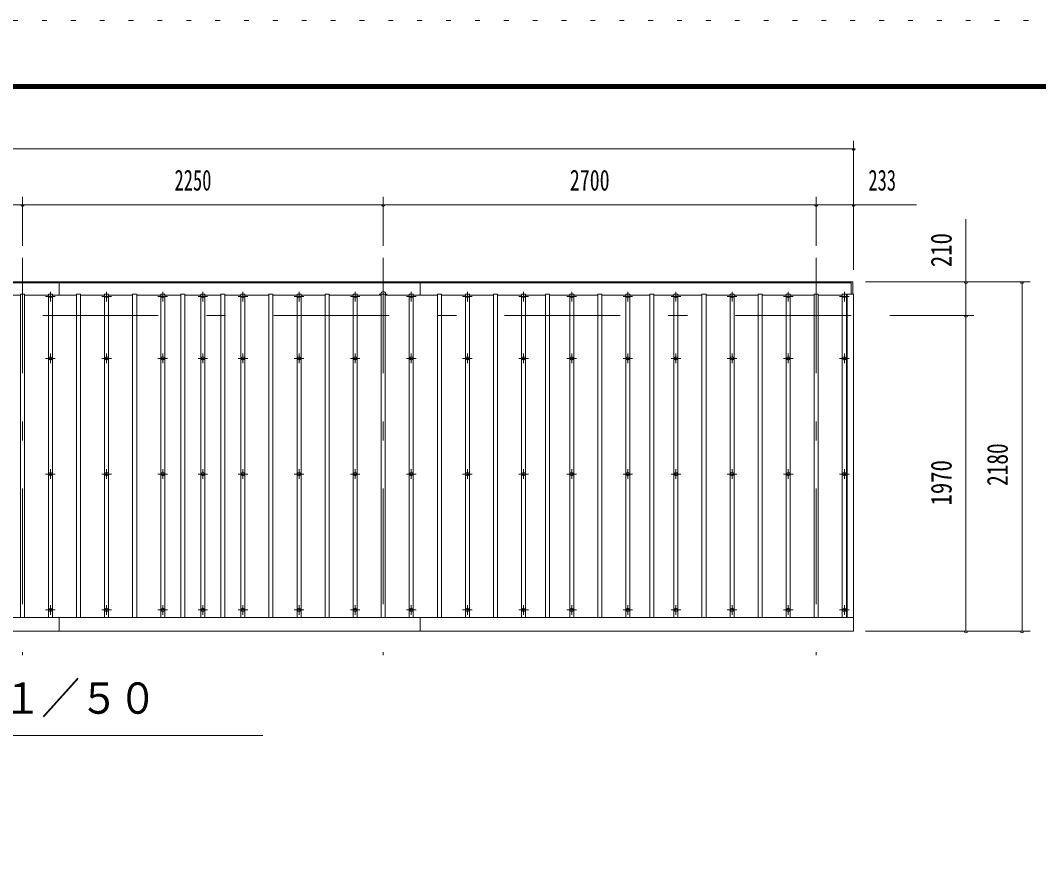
# Model space of a CAD drawing. Units: millimetres, scale not verified. Extents: x -26655 to 26659, y -10500 to 10500.
# Drawn here: x 4024 to 10373, y 5250 to 10500 of the extents above; entities that cross this region are included whole.
import ezdxf
from ezdxf.enums import TextEntityAlignment as Align

# ---------------------------------------------------------------- set-up
doc = ezdxf.new("R2010")
doc.units = ezdxf.units.MM
doc.header["$LTSCALE"] = 60
doc.linetypes.add('USER3', pattern=[24, 12, -5, 2, -5])
doc.linetypes.add('USER4', pattern=[3, 0.5, -2.5])
for name, color, linetype, lineweight in [('0-2_1-05BOLD', 7, 'Continuous', 18), ('0-3_1-25CENTER', 3, 'USER3', 18), ('0-4_1-45THIN', 4, 'Continuous', 18), ('0-5_1-55DIM', 3, 'Continuous', 18), ('0-C_F-F1PAPER', 5, 'Continuous', 18), ('0-D_F-E_J_ADD', 5, 'USER4', 18)]:
    doc.layers.add(name, color=color, linetype=linetype, lineweight=lineweight)
doc.styles.add('ＭＳ ゴシック', font='')
doc.styles.get('ＭＳ ゴシック').set_extended_font_data('MS Gothic')

msp = doc.modelspace()

# ---------------------------------------------------------------- linework, layer by layer
at = {"layer": '0-2_1-05BOLD'}
for p, q in [((-1441.51, 8867.67), (9214.49, 8867.67)), ((-1431.51, 8862.67), (9204.49, 8862.67)), ((4266.49, 8867.67), (4266.49, 8784.63)), ((6516.49, 8867.67), (6516.49, 8784.63)), ((9204.49, 8790.67), (9204.49, 8867.67)), ((9214.49, 8790.67), (9214.49, 8867.67)), ((9219.49, 6687.67), (9219.49, 8790.67)), ((-1446.51, 6773.43), (9219.49, 6773.43)), ((4266.49, 6773.43), (4266.49, 6687.67)), ((6516.49, 6773.43), (6516.49, 6687.67)), ((-1446.51, 6687.67), (9219.49, 6687.67))]:
    msp.add_line(p, q, dxfattribs=at)
msp.add_lwpolyline([(9179.49, 6773.43), (9179.49, 8790.67), (9219.49, 8790.67)], dxfattribs=at)
for centre in [(4211.49, 8390.17), (4561.49, 8390.17), (4911.49, 8390.17), (5161.49, 8390.17), (5411.49, 8390.17), (5761.49, 8390.17), (6111.49, 8390.17), (6461.49, 8390.17), (6811.49, 8390.17), (7161.49, 8390.17), (7461.49, 8390.17), (7811.49, 8390.17), (8111.49, 8390.17), (8461.49, 8390.17), (8811.49, 8390.17), (9161.5, 8390.17), (4211.49, 7668.51), (4561.49, 7668.51), (4911.49, 7668.51), (5161.49, 7668.51), (5411.49, 7668.51), (5761.49, 7668.51), (6111.49, 7668.51), (6461.49, 7668.51), (6811.49, 7668.51), (7161.49, 7668.51), (7461.49, 7668.51), (7811.49, 7668.51), (8111.49, 7668.51), (8461.49, 7668.51), (8811.49, 7668.51), (9161.5, 7668.51), (4211.49, 6820.85), (4561.49, 6820.85), (4911.49, 6820.85), (5161.49, 6820.85), (5411.49, 6820.85), (5761.49, 6820.85), (6111.49, 6820.85), (6461.49, 6820.85), (6811.49, 6820.85), (7161.49, 6820.85), (7461.49, 6820.85), (7811.49, 6820.85), (8111.49, 6820.85), (8461.49, 6820.85), (8811.49, 6820.85), (9161.5, 6820.85)]:
    msp.add_circle(centre, 10, dxfattribs=at)
for centre, radius, start, end in [((4211.49, 8765.7), 14.5, 46.39838, 133.60162), ((4211.49, 8786.71), 14.5, 226.3961, 313.6039), ((4561.49, 8765.7), 14.5, 46.39838, 133.60162), ((4561.49, 8786.71), 14.5, 226.3961, 313.6039), ((4911.49, 8765.7), 14.5, 46.39838, 133.60162), ((4911.49, 8786.71), 14.5, 226.3961, 313.6039), ((5161.49, 8765.7), 14.5, 46.39838, 133.60162), ((5161.49, 8786.71), 14.5, 226.3961, 313.6039), ((5411.49, 8765.7), 14.5, 46.39838, 133.60162), ((5411.49, 8786.71), 14.5, 226.3961, 313.6039), ((5761.49, 8765.7), 14.5, 46.39838, 133.60162), ((5761.49, 8786.71), 14.5, 226.3961, 313.6039), ((6111.49, 8765.7), 14.5, 46.39838, 133.60162), ((6111.49, 8786.71), 14.5, 226.3961, 313.6039), ((6286.49, 8792.15), 15, 326.44154, 213.55197), ((6461.49, 8765.7), 14.5, 46.39838, 133.60162), ((6461.49, 8786.71), 14.5, 226.3961, 313.6039), ((6811.49, 8765.7), 14.5, 46.39838, 133.60162), ((6811.49, 8786.71), 14.5, 226.3961, 313.6039), ((7161.49, 8765.7), 14.5, 46.39838, 133.60162), ((7161.49, 8786.71), 14.5, 226.3961, 313.6039), ((7461.49, 8765.7), 14.5, 46.39838, 133.60162), ((7461.49, 8786.71), 14.5, 226.3961, 313.6039), ((7811.49, 8765.7), 14.5, 46.39838, 133.60162), ((7811.49, 8786.71), 14.5, 226.3961, 313.6039), ((8111.49, 8765.7), 14.5, 46.39838, 133.60162), ((8111.49, 8786.71), 14.5, 226.3961, 313.6039), ((8461.49, 8765.7), 14.5, 46.39838, 133.60162), ((8461.49, 8786.71), 14.5, 226.3961, 313.6039), ((8811.49, 8765.7), 14.5, 46.39838, 133.60162), ((8811.49, 8786.71), 14.5, 226.3961, 313.6039), ((9161.5, 8765.7), 14.5, 46.39838, 133.60162), ((9161.5, 8786.71), 14.5, 226.3961, 313.6039)]:
    msp.add_arc(centre, radius, start, end, dxfattribs=at)
at = {"layer": '0-3_1-25CENTER'}
for p, q in [((4036.49, 9017.67), (4036.49, 6537.67)), ((6286.49, 9017.67), (6286.49, 6537.67)), ((8986.49, 9017.67), (8986.49, 6537.67)), ((4181.49, 8776.2), (4241.49, 8776.2)), ((4211.49, 8806.2), (4211.49, 8746.2)), ((4531.49, 8776.2), (4591.49, 8776.2)), ((4561.49, 8806.2), (4561.49, 8746.2)), ((4881.49, 8776.2), (4941.49, 8776.2)), ((4911.49, 8806.2), (4911.49, 8746.2)), ((5131.49, 8776.2), (5191.49, 8776.2)), ((5161.49, 8806.2), (5161.49, 8746.2)), ((5381.49, 8776.2), (5441.49, 8776.2)), ((5411.49, 8806.2), (5411.49, 8746.2)), ((5731.49, 8776.2), (5791.49, 8776.2)), ((5761.49, 8806.2), (5761.49, 8746.2)), ((6081.49, 8776.2), (6141.49, 8776.2)), ((6111.49, 8806.2), (6111.49, 8746.2)), ((6261.49, 8792.15), (6311.49, 8792.15)), ((6431.49, 8776.2), (6491.49, 8776.2)), ((6461.49, 8806.2), (6461.49, 8746.2)), ((6781.49, 8776.2), (6841.49, 8776.2)), ((6811.49, 8806.2), (6811.49, 8746.2)), ((7131.49, 8776.2), (7191.49, 8776.2)), ((7161.49, 8806.2), (7161.49, 8746.2)), ((7431.49, 8776.2), (7491.49, 8776.2)), ((7461.49, 8806.2), (7461.49, 8746.2)), ((7781.49, 8776.2), (7841.49, 8776.2)), ((7811.49, 8806.2), (7811.49, 8746.2)), ((8081.49, 8776.2), (8141.49, 8776.2)), ((8111.49, 8806.2), (8111.49, 8746.2)), ((8431.49, 8776.2), (8491.49, 8776.2)), ((8461.49, 8806.2), (8461.49, 8746.2)), ((8781.49, 8776.2), (8841.49, 8776.2)), ((8811.49, 8806.2), (8811.49, 8746.2)), ((9131.49, 8776.2), (9191.5, 8776.2)), ((9161.5, 8806.2), (9161.5, 8746.2)), ((-1596.51, 8657.67), (9369.49, 8657.67)), ((4181.49, 8390.17), (4241.49, 8390.17)), ((4211.49, 8420.17), (4211.49, 8360.17)), ((4531.49, 8390.17), (4591.49, 8390.17)), ((4561.49, 8420.17), (4561.49, 8360.17)), ((4881.49, 8390.17), (4941.49, 8390.17)), ((4911.49, 8420.17), (4911.49, 8360.17)), ((5131.49, 8390.17), (5191.49, 8390.17)), ((5161.49, 8420.17), (5161.49, 8360.17)), ((5381.49, 8390.17), (5441.49, 8390.17)), ((5411.49, 8420.17), (5411.49, 8360.17)), ((5731.49, 8390.17), (5791.49, 8390.17)), ((5761.49, 8420.17), (5761.49, 8360.17)), ((6081.49, 8390.17), (6141.49, 8390.17)), ((6111.49, 8420.17), (6111.49, 8360.17)), ((6431.49, 8390.17), (6491.49, 8390.17)), ((6461.49, 8420.17), (6461.49, 8360.17)), ((6781.49, 8390.17), (6841.49, 8390.17)), ((6811.49, 8420.17), (6811.49, 8360.17)), ((7131.49, 8390.17), (7191.49, 8390.17)), ((7161.49, 8420.17), (7161.49, 8360.17)), ((7431.49, 8390.17), (7491.49, 8390.17)), ((7461.49, 8420.17), (7461.49, 8360.17)), ((7781.49, 8390.17), (7841.49, 8390.17)), ((7811.49, 8420.17), (7811.49, 8360.17)), ((8081.49, 8390.17), (8141.49, 8390.17)), ((8111.49, 8420.17), (8111.49, 8360.17)), ((8431.49, 8390.17), (8491.49, 8390.17)), ((8461.49, 8420.17), (8461.49, 8360.17)), ((8781.49, 8390.17), (8841.49, 8390.17)), ((8811.49, 8420.17), (8811.49, 8360.17)), ((9131.49, 8390.17), (9191.5, 8390.17)), ((9161.5, 8420.17), (9161.5, 8360.17)), ((4211.49, 7698.51), (4211.49, 7638.51)), ((4561.49, 7698.51), (4561.49, 7638.51)), ((4911.49, 7698.51), (4911.49, 7638.51)), ((5161.49, 7698.51), (5161.49, 7638.51)), ((5411.49, 7698.51), (5411.49, 7638.51)), ((5761.49, 7698.51), (5761.49, 7638.51)), ((6111.49, 7698.51), (6111.49, 7638.51)), ((6461.49, 7698.51), (6461.49, 7638.51)), ((6811.49, 7698.51), (6811.49, 7638.51)), ((7161.49, 7698.51), (7161.49, 7638.51)), ((7461.49, 7698.51), (7461.49, 7638.51)), ((7811.49, 7698.51), (7811.49, 7638.51)), ((8111.49, 7698.51), (8111.49, 7638.51)), ((8461.49, 7698.51), (8461.49, 7638.51)), ((8811.49, 7698.51), (8811.49, 7638.51)), ((9161.5, 7698.51), (9161.5, 7638.51)), ((4181.49, 7668.51), (4241.49, 7668.51)), ((4531.49, 7668.51), (4591.49, 7668.51)), ((4881.49, 7668.51), (4941.49, 7668.51)), ((5131.49, 7668.51), (5191.49, 7668.51)), ((5381.49, 7668.51), (5441.49, 7668.51)), ((5731.49, 7668.51), (5791.49, 7668.51)), ((6081.49, 7668.51), (6141.49, 7668.51)), ((6431.49, 7668.51), (6491.49, 7668.51)), ((6781.49, 7668.51), (6841.49, 7668.51)), ((7131.49, 7668.51), (7191.49, 7668.51)), ((7431.49, 7668.51), (7491.49, 7668.51)), ((7781.49, 7668.51), (7841.49, 7668.51)), ((8081.49, 7668.51), (8141.49, 7668.51)), ((8431.49, 7668.51), (8491.49, 7668.51)), ((8781.49, 7668.51), (8841.49, 7668.51)), ((9131.49, 7668.51), (9191.5, 7668.51)), ((4181.49, 6820.85), (4241.49, 6820.85)), ((4211.49, 6850.85), (4211.49, 6790.85)), ((4531.49, 6820.85), (4591.49, 6820.85)), ((4561.49, 6850.85), (4561.49, 6790.85)), ((4881.49, 6820.85), (4941.49, 6820.85)), ((4911.49, 6850.85), (4911.49, 6790.85)), ((5131.49, 6820.85), (5191.49, 6820.85)), ((5161.49, 6850.85), (5161.49, 6790.85)), ((5381.49, 6820.85), (5441.49, 6820.85)), ((5411.49, 6850.85), (5411.49, 6790.85)), ((5731.49, 6820.85), (5791.49, 6820.85)), ((5761.49, 6850.85), (5761.49, 6790.85)), ((6081.49, 6820.85), (6141.49, 6820.85)), ((6111.49, 6850.85), (6111.49, 6790.85)), ((6431.49, 6820.85), (6491.49, 6820.85)), ((6461.49, 6850.85), (6461.49, 6790.85)), ((6781.49, 6820.85), (6841.49, 6820.85)), ((6811.49, 6850.85), (6811.49, 6790.85)), ((7131.49, 6820.85), (7191.49, 6820.85)), ((7161.49, 6850.85), (7161.49, 6790.85)), ((7431.49, 6820.85), (7491.49, 6820.85)), ((7461.49, 6850.85), (7461.49, 6790.85)), ((7781.49, 6820.85), (7841.49, 6820.85)), ((7811.49, 6850.85), (7811.49, 6790.85)), ((8081.49, 6820.85), (8141.49, 6820.85)), ((8111.49, 6850.85), (8111.49, 6790.85)), ((8431.49, 6820.85), (8491.49, 6820.85)), ((8461.49, 6850.85), (8461.49, 6790.85)), ((8781.49, 6820.85), (8841.49, 6820.85)), ((8811.49, 6850.85), (8811.49, 6790.85)), ((9131.49, 6820.85), (9191.5, 6820.85)), ((9161.5, 6850.85), (9161.5, 6790.85))]:
    msp.add_line(p, q, dxfattribs=at)
at = {"layer": '0-4_1-45THIN'}
for p, q in [((4023.99, 8784.63), (3873.99, 8784.63)), ((4023.99, 8790.67), (4048.99, 8790.67)), ((4023.99, 8790.67), (4023.99, 6773.43)), ((4048.99, 8790.67), (4048.99, 6773.43)), ((4048.99, 8784.63), (4198.99, 8784.63)), ((4198.99, 8790.67), (4223.99, 8790.67)), ((4198.99, 8790.67), (4198.99, 6773.43)), ((4223.99, 8790.67), (4223.99, 6773.43)), ((4373.99, 8784.63), (4223.99, 8784.63)), ((4373.99, 8790.67), (4398.99, 8790.67)), ((4373.99, 8790.67), (4373.99, 6773.43)), ((4398.99, 8790.67), (4398.99, 6773.43)), ((4398.99, 8784.63), (4548.99, 8784.63)), ((4548.99, 8790.67), (4573.99, 8790.67)), ((4548.99, 8790.67), (4548.99, 6773.43)), ((4573.99, 8790.67), (4573.99, 6773.43)), ((4723.99, 8784.63), (4573.99, 8784.63)), ((4723.99, 8790.67), (4748.99, 8790.67)), ((4723.99, 8790.67), (4723.99, 6773.43)), ((4748.99, 8790.67), (4748.99, 6773.43)), ((4748.99, 8784.63), (4898.99, 8784.63)), ((4898.99, 8790.67), (4923.99, 8790.67)), ((4898.99, 8790.67), (4898.99, 6773.43)), ((4923.99, 8790.67), (4923.99, 6773.43)), ((5023.99, 8784.63), (4923.99, 8784.63)), ((5023.99, 8790.67), (5048.99, 8790.67)), ((5023.99, 8790.67), (5023.99, 6773.43)), ((5048.99, 8790.67), (5048.99, 6773.43)), ((5048.99, 8784.63), (5148.99, 8784.63)), ((5148.99, 8790.67), (5173.99, 8790.67)), ((5148.99, 8790.67), (5148.99, 6773.43)), ((5173.99, 8790.67), (5173.99, 6773.43)), ((5273.99, 8784.63), (5173.99, 8784.63)), ((5273.99, 8790.67), (5298.99, 8790.67)), ((5273.99, 8790.67), (5273.99, 6773.43)), ((5298.99, 8790.67), (5298.99, 6773.43)), ((5298.99, 8784.63), (5398.99, 8784.63)), ((5398.99, 8790.67), (5423.99, 8790.67)), ((5398.99, 8790.67), (5398.99, 6773.43)), ((5423.99, 8790.67), (5423.99, 6773.43)), ((5573.99, 8784.63), (5423.99, 8784.63)), ((5573.99, 8790.67), (5598.99, 8790.67)), ((5573.99, 8790.67), (5573.99, 6773.43)), ((5598.99, 8790.67), (5598.99, 6773.43)), ((5598.99, 8784.63), (5748.99, 8784.63)), ((5748.99, 8790.67), (5773.99, 8790.67)), ((5748.99, 8790.67), (5748.99, 6773.43)), ((5773.99, 8790.67), (5773.99, 6773.43)), ((5923.99, 8784.63), (5773.99, 8784.63)), ((5923.99, 8790.67), (5948.99, 8790.67)), ((5923.99, 8790.67), (5923.99, 6773.43)), ((5948.99, 8790.67), (5948.99, 6773.43)), ((5948.99, 8784.63), (6098.99, 8784.63)), ((6098.99, 8790.67), (6123.99, 8790.67)), ((6098.99, 8790.67), (6098.99, 6773.43)), ((6123.99, 8790.67), (6123.99, 6773.43)), ((6273.99, 8784.63), (6123.99, 8784.63)), ((6273.99, 8790.67), (6298.99, 8790.67)), ((6273.99, 8790.67), (6273.99, 6773.43)), ((6298.99, 8790.67), (6298.99, 6773.43)), ((6298.99, 8784.63), (6448.99, 8784.63)), ((6448.99, 8790.67), (6473.99, 8790.67)), ((6448.99, 8790.67), (6448.99, 6773.43)), ((6473.99, 8790.67), (6473.99, 6773.43)), ((6623.99, 8784.63), (6473.99, 8784.63)), ((6623.99, 8790.67), (6648.99, 8790.67)), ((6623.99, 8790.67), (6623.99, 6773.43)), ((6648.99, 8790.67), (6648.99, 6773.43)), ((6648.99, 8784.63), (6798.99, 8784.63)), ((6798.99, 8790.67), (6823.99, 8790.67)), ((6798.99, 8790.67), (6798.99, 6773.43)), ((6823.99, 8790.67), (6823.99, 6773.43)), ((6973.99, 8784.63), (6823.99, 8784.63)), ((6973.99, 8790.67), (6998.99, 8790.67)), ((6973.99, 8790.67), (6973.99, 6773.43)), ((6998.99, 8790.67), (6998.99, 6773.43)), ((6998.99, 8784.63), (7148.99, 8784.63)), ((7148.99, 8790.67), (7173.99, 8790.67)), ((7148.99, 8790.67), (7148.99, 6773.43)), ((7173.99, 8790.67), (7173.99, 6773.43)), ((7298.99, 8784.63), (7173.99, 8784.63)), ((7298.99, 8790.67), (7323.99, 8790.67)), ((7298.99, 8790.67), (7298.99, 6773.43)), ((7323.99, 8790.67), (7323.99, 6773.43)), ((7323.99, 8784.63), (7448.99, 8784.63)), ((7448.99, 8790.67), (7473.99, 8790.67)), ((7448.99, 8790.67), (7448.99, 6773.43)), ((7473.99, 8790.67), (7473.99, 6773.43)), ((7623.99, 8784.63), (7473.99, 8784.63)), ((7623.99, 8790.67), (7648.99, 8790.67)), ((7623.99, 8790.67), (7623.99, 6773.43)), ((7648.99, 8790.67), (7648.99, 6773.43)), ((7648.99, 8784.63), (7798.99, 8784.63)), ((7798.99, 8790.67), (7823.99, 8790.67)), ((7798.99, 8790.67), (7798.99, 6773.43)), ((7823.99, 8790.67), (7823.99, 6773.43)), ((7948.99, 8784.63), (7823.99, 8784.63)), ((7948.99, 8790.67), (7973.99, 8790.67)), ((7948.99, 8790.67), (7948.99, 6773.43)), ((7973.99, 8790.67), (7973.99, 6773.43)), ((7973.99, 8784.63), (8098.99, 8784.63)), ((8098.99, 8790.67), (8123.99, 8790.67)), ((8098.99, 8790.67), (8098.99, 6773.43)), ((8123.99, 8790.67), (8123.99, 6773.43)), ((8273.99, 8784.63), (8123.99, 8784.63)), ((8273.99, 8790.67), (8298.99, 8790.67)), ((8273.99, 8790.67), (8273.99, 6773.43)), ((8298.99, 8790.67), (8298.99, 6773.43)), ((8298.99, 8784.63), (8448.99, 8784.63)), ((8448.99, 8790.67), (8473.99, 8790.67)), ((8448.99, 8790.67), (8448.99, 6773.43)), ((8473.99, 8790.67), (8473.99, 6773.43)), ((8623.99, 8784.63), (8473.99, 8784.63)), ((8623.99, 8790.67), (8648.99, 8790.67)), ((8623.99, 8790.67), (8623.99, 6773.43)), ((8648.99, 8790.67), (8648.99, 6773.43)), ((8648.99, 8784.63), (8798.99, 8784.63)), ((8798.99, 8790.67), (8823.99, 8790.67)), ((8798.99, 8790.67), (8798.99, 6773.43)), ((8823.99, 8790.67), (8823.99, 6773.43)), ((8973.99, 8784.63), (8823.99, 8784.63)), ((8974, 8790.67), (8998.99, 8790.67)), ((8974, 8790.67), (8974, 6773.43)), ((8998.99, 8790.67), (8998.99, 6773.43)), ((8998.99, 8784.63), (9148.99, 8784.63)), ((9148.99, 8790.67), (9148.99, 6773.43)), ((9179.49, 8775.67), (9174, 8775.67))]:
    msp.add_line(p, q, dxfattribs=at)
msp.add_lwpolyline([(9148.99, 8790.67), (9174, 8790.67), (9174, 6773.43)], dxfattribs=at)
at = {"layer": '0-5_1-55DIM'}
for p, q in [((9219.49, 8942.68), (9219.49, 9748.67)), ((-1446.51, 9698.67), (9219.49, 9698.67)), ((9229.49, 9698.67), (9209.49, 9698.67)), ((4036.49, 9092.68), (4036.49, 9398.67)), ((6286.49, 9092.68), (6286.49, 9398.67)), ((8986.49, 9092.68), (8986.49, 9398.67)), ((-1839.01, 9348.67), (9611.99, 9348.67)), ((4046.49, 9348.67), (4026.49, 9348.67)), ((6296.49, 9348.67), (6276.49, 9348.67)), ((8996.49, 9348.67), (8976.49, 9348.67)), ((9229.49, 9348.67), (9209.49, 9348.67)), ((9919.49, 9260.17), (9919.49, 6687.67)), ((9294.49, 8867.67), (10319.49, 8867.67)), ((9929.49, 8867.67), (9909.49, 8867.67)), ((10279.49, 8867.67), (10259.49, 8867.67)), ((10269.49, 8867.67), (10269.49, 6687.67)), ((9444.49, 8657.67), (9969.49, 8657.67)), ((9929.49, 8657.67), (9909.49, 8657.67)), ((9294.49, 6687.67), (10319.49, 6687.67)), ((9929.49, 6687.67), (9909.49, 6687.67)), ((10279.49, 6687.67), (10259.49, 6687.67)), ((2236.49, 6037.67), (5536.49, 6037.67))]:
    msp.add_line(p, q, dxfattribs=at)
for centre in [(9219.49, 9698.67), (4036.49, 9348.67), (6286.49, 9348.67), (8986.49, 9348.67), (9219.49, 9348.67), (9919.49, 8867.67), (10269.49, 8867.67), (9919.49, 8657.67), (9919.49, 6687.67), (10269.49, 6687.67)]:
    msp.add_arc(centre, 10, 180, 0, dxfattribs=at)
at = {"layer": '0-C_F-F1PAPER'}
for p, q in [((-2541.17, 10100), (26158.83, 10100)), ((-2538.67, 10097.5), (26156.32, 10097.5)), ((-2536.17, 10095), (26153.83, 10095)), ((-2533.67, 10092.5), (26151.33, 10092.5)), ((-2531.17, 10090), (26148.83, 10090)), ((-2528.67, 10087.5), (26146.33, 10087.5)), ((-2526.17, 10085), (26143.82, 10085)), ((-2523.67, 10082.5), (26141.33, 10082.5)), ((-2521.17, 10080), (26138.82, 10080)), ((-2518.67, 10077.5), (26136.33, 10077.5)), ((-2516.17, 10075), (26133.83, 10075))]:
    msp.add_line(p, q, dxfattribs=at)
at = {"layer": '0-D_F-E_J_ADD'}
msp.add_lwpolyline([(-3041.17, -10500), (-3041.17, 10500), (26658.83, 10500)], dxfattribs=at)

# ---------------------------------------------------------------- texts
at = {"layer": '0-5_1-55DIM', "color": 7, "style": 'ＭＳ ゴシック'}
for s, height, width, p in [('2250', 130.2, 0.65, (4984.81, 9398.67)), ('2700', 130.2, 0.7, (7449.89, 9398.67)), ('233', 130.2, 0.65, (9311.31, 9398.67)), ('屋根伏図\u3000Ｓ＝１／５０', 195.4, 0.9, (2236.49, 6114.32))]:
    msp.add_text(s, height=height, dxfattribs=dict(at, width=width)).set_placement(p, align=Align.BOTTOM_LEFT)
for s, width, p in [('210', 0.8, (9869.49, 8960.02)), ('2180', 0.75, (10219.49, 7594.64)), ('1970', 0.8, (9869.49, 7472.48))]:
    msp.add_text(s, height=130.2, rotation=90, dxfattribs=dict(at, width=width)).set_placement(p, align=Align.BOTTOM_LEFT)

doc.saveas('drawing.dxf')
